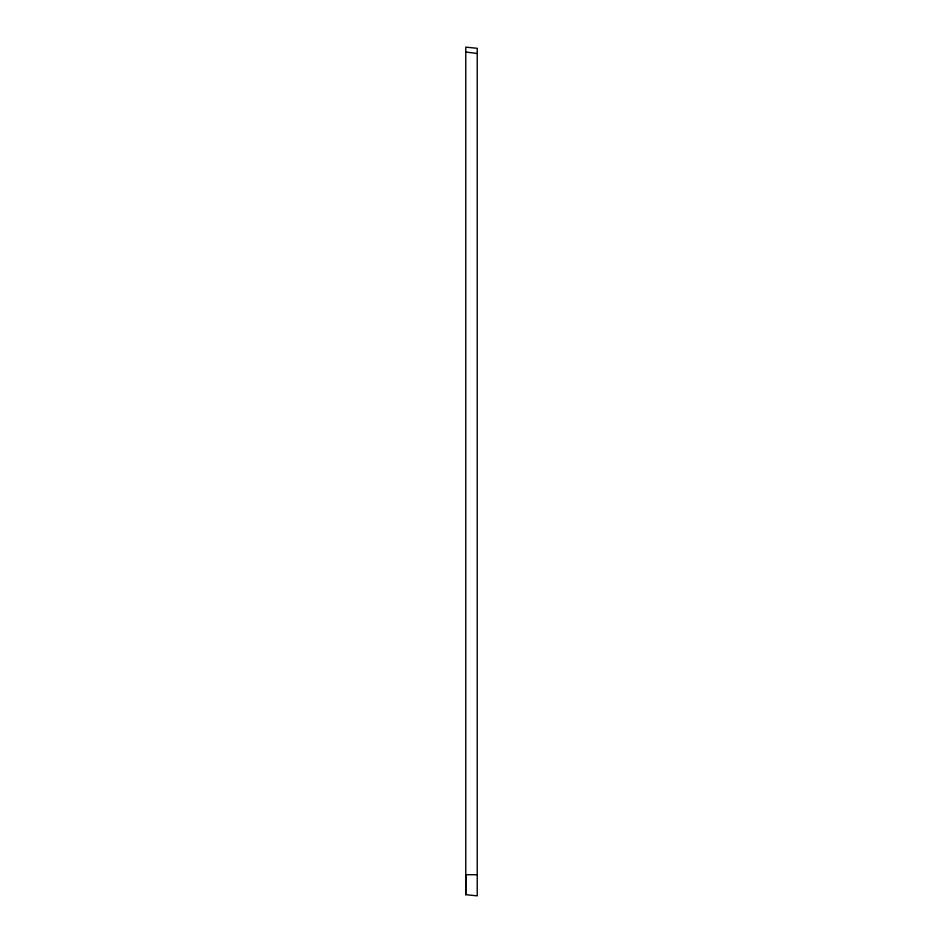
<?xml version="1.0" encoding="UTF-8"?>
<svg xmlns="http://www.w3.org/2000/svg" width="943" height="943" viewBox="0 0 943 943"><rect width="100%" height="100%" fill="white"/><g stroke="black" fill="none" stroke-linecap="round" stroke-linejoin="round"><path stroke-width="1.41" d="M465.771 894.695L465.771 47.15L477.229 48.293L477.229 895.85L465.771 894.695L465.771 874.715L477.229 874.715M465.771 52.054L477.229 53.48"/></g></svg>
